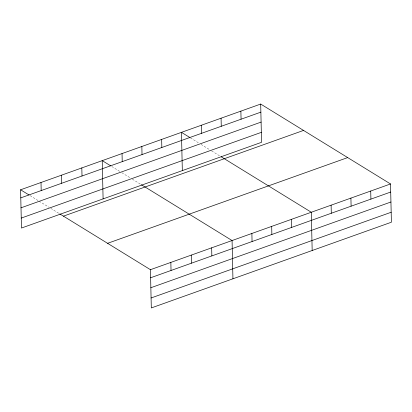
<?xml version="1.0" encoding="UTF-8"?>
<svg xmlns="http://www.w3.org/2000/svg" width="412" height="412" viewBox="0 0 412 412"><rect width="100%" height="100%" fill="white"/><g stroke="black" fill="none" stroke-linecap="round" stroke-linejoin="round"><path stroke-width="0.31" stroke-dasharray="2.06 1.54" d="M190.452 137.881L198.919 143.088M201.035 144.391L210.027 149.927M211.613 150.9L220.075 156.112M111.755 166.494L119.686 171.377M121.803 172.68L130.795 178.216M132.381 179.189L140.847 184.401M30.122 195.643L38.584 200.85M39.114 201.18L49.167 207.365M50.753 208.338L59.215 213.55"/><path stroke-width="0.62" d="M260.693 104.056L261.558 142.31L21.47 228.042L20.6 189.783L260.693 104.056L390.53 183.958L391.4 222.217L151.307 307.944L150.442 269.69L59.745 213.874M20.785 197.863L260.873 112.136M21.007 207.823L261.1 122.091M21.244 218.082L261.332 132.355M63.448 216.151L303.536 130.424M107.594 243.317L347.682 157.59M150.442 269.69L390.53 183.958M150.627 277.765L390.715 192.038M150.849 287.725L390.942 201.998M151.086 297.984L391.173 212.257M189.927 137.557L181.46 132.345L182.331 170.604M221.136 156.761L311.302 212.247L312.172 250.506M110.694 165.845L102.233 160.634L103.098 198.893M141.378 184.725L232.074 240.541L232.94 278.795M20.6 189.783L29.061 194.994M370.723 191.029L370.908 199.109M350.916 198.105L351.101 206.185M331.109 205.176L331.294 213.256M291.495 219.323L291.675 227.398M271.688 226.394L271.868 234.474M251.881 233.465L252.062 241.545M240.881 111.127L241.066 119.207M221.074 118.203L221.259 126.278M211.665 247.828L211.845 255.904M201.267 125.274L201.453 133.354M191.256 255.116L191.441 263.191M170.851 262.403L171.032 270.478M161.653 139.421L161.839 147.496M141.846 146.492L142.027 154.572M122.04 153.563L122.22 161.643M81.823 167.921L82.009 176.001M61.414 175.208L61.599 183.288M41.009 182.495L41.19 190.576"/></g></svg>
